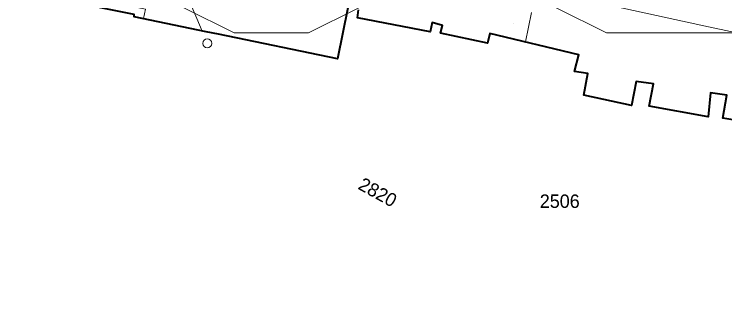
# Model space of a CAD drawing. Header units: metres. Extents: x 0 to 105485, y 0 to 425721.
# Drawn here: x 104867.75 to 104915.51, y 425313.65 to 425333.75 of the extents above; entities that cross this region are included whole.
import ezdxf
from ezdxf.enums import TextEntityAlignment as Align

# ---------------------------------------------------------------- set-up
doc = ezdxf.new("R2010")
doc.units = ezdxf.units.M
doc.header["$MEASUREMENT"] = 0
for name, pattern in [('KG-PERCEEL-SO', [19, 5.5, -4, 5.5, -4]), ('KL-GAS_LD-SO', [13, 4, -2, 4, -3]), ('RI-GWA-SO', [18.45, 6, -1.8, 1.75, -1.8, 1.75, -1.8, 1.75, -1.8])]:
    doc.linetypes.add(name, pattern=pattern)
for name, color, linetype, lineweight in [('B-OI-KL-DATA_MANTELBUIS-G', 90, 'Continuous', 18), ('B-OI-KL-GAS_LD-G', 50, 'KL-GAS_LD-SO', 18), ('B-OI-RI-GWA_RIOOLLEIDING-G', 30, 'RI-GWA-SO', 18), ('B-OI-RI-GWA_RIOOLPUT-S', 30, 'Continuous', 18), ('B-XX-GR-GROENVOORZIENING-G', 80, 'Continuous', 18), ('B-XX-IE-MEUBILAIR-G', 7, 'Continuous', 18), ('B-XX-KG-GRENS_PERCEEL-T', 150, 'KG-PERCEEL-SO', 18), ('B-XX-OG-BEBOUWING-G', 7, 'Continuous', 35), ('B-XX-OG-GRENS-G', 7, 'Continuous', 18), ('B-XX-VH-OPENVERHARDING_BETONSTRAATSTEEN-G', 90, 'Continuous', 18)]:
    doc.layers.add(name, color=color, linetype=linetype, lineweight=lineweight)

msp = doc.modelspace()

# ---------------------------------------------------------------- linework, layer by layer
at = {"layer": 'B-OI-KL-DATA_MANTELBUIS-G', "ltscale": 0.5, "flags": 128}
msp.add_lwpolyline([(104876.42, 425333.46), (104876.55, 425334.09), (104848.45, 425339.75)], dxfattribs=at)
at = {"layer": 'B-OI-KL-GAS_LD-G', "ltscale": 0.5, "flags": 128}
msp.add_lwpolyline([(104902.07, 425331.9), (104907.61, 425359.04)], dxfattribs=at)
at = {"layer": 'B-OI-RI-GWA_RIOOLLEIDING-G', "ltscale": 0.5, "flags": 128}
msp.add_lwpolyline([(104880.31, 425332.72), (104871.59, 425353.48)], dxfattribs=at)
at = {"layer": 'B-OI-RI-GWA_RIOOLPUT-S'}
msp.add_circle((104880.7, 425331.8), 0.3, dxfattribs=at)
at = {"layer": 'B-XX-GR-GROENVOORZIENING-G', "ltscale": 0.5}
msp.add_lwpolyline([(104916.321, 425349.865), (104915.843, 425350.565), (104915.109, 425351.861), (104914.519, 425353.229), (104913.805, 425355.534), (104913.641, 425355.663), (104906.395, 425358.569), (104906.457, 425358.34), (104904.081, 425346.836), (104901.821, 425335.663), (104914.358, 425332.912), (104931.887, 425329.186)], close=True, dxfattribs=at)
at = {"layer": 'B-XX-IE-MEUBILAIR-G', "color": 0, "true_color": 0x604a38}
msp.add_polyline3d([(104901.229, 425333.139, 0), (104901.229, 425333.139, 1.5)], dxfattribs=at)
at = {"layer": 'B-XX-OG-BEBOUWING-G', "ltscale": 0.5}
for points in [[(104890.133, 425334.177), (104889.442, 425330.76), (104881.465, 425332.411), (104880.627, 425332.584), (104875.804, 425333.582), (104875.806, 425333.731), (104848.052, 425339.321)], [(104919.289, 425326.102), (104915.306, 425326.769), (104915.59, 425328.314), (104914.49, 425328.474), (104914.325, 425326.868), (104910.372, 425327.594), (104910.655, 425329.08), (104909.496, 425329.241), (104909.181, 425327.636), (104905.973, 425328.325), (104906.256, 425329.781), (104905.364, 425329.909), (104905.644, 425331.038), (104899.673, 425332.47), (104899.518, 425331.816), (104896.368, 425332.475), (104896.493, 425333.009), (104895.81, 425333.195), (104895.655, 425332.571), (104890.781, 425333.515), (104890.846, 425334.051)]]:
    msp.add_lwpolyline(points, dxfattribs=at)
at = {"layer": 'B-XX-OG-GRENS-G'}
msp.add_polyline3d([(104917.5, 425282.5, 2.488), (104912.5, 425282.5, 2.447), (104907.5, 425282.5, 2.441), (104897.5, 425287.5, 2.586), (104892.5, 425287.5, 2.537), (104887.5, 425287.5, 2.533), (104882.5, 425287.5, 2.508), (104872.5, 425292.5, 2.564), (104867.5, 425292.5, 2.553), (104862.5, 425292.5, 2.544), (104852.5, 425302.5, 3.471), (104847.5, 425307.5, 3.336), (104842.5, 425317.5, 3.152), (104852.5, 425327.5, 2.943), (104862.5, 425337.5, 2.953), (104867.5, 425337.5, 3.017), (104872.5, 425337.5, 3.055), (104882.5, 425332.5, 3.242), (104887.5, 425332.5, 3.317), (104897.5, 425337.5, 3.098), (104907.5, 425332.5, 3.139), (104912.5, 425332.5, 3.124), (104917.5, 425332.5, 3.147)], dxfattribs=at)
at = {"layer": 'B-XX-VH-OPENVERHARDING_BETONSTRAATSTEEN-G', "ltscale": 0.5}
for points in [[(104931.887, 425329.186), (104914.358, 425332.912), (104901.821, 425335.663), (104904.081, 425346.836), (104906.457, 425358.34), (104906.395, 425358.569), (104900.851, 425360.071), (104898.165, 425347.761), (104895.968, 425336.915), (104890.709, 425337.983), (104889.576, 425338.147), (104888.433, 425338.151), (104887.299, 425337.997), (104886.199, 425337.685), (104885.152, 425337.224), (104884.263, 425336.68), (104883.43, 425336.362), (104882.274, 425336.069), (104881.089, 425335.934), (104879.897, 425335.959), (104878.719, 425336.142), (104865.942, 425338.747)], [(104848.052, 425339.321), (104875.806, 425333.731), (104875.804, 425333.582), (104880.627, 425332.584), (104881.465, 425332.411), (104889.442, 425330.76), (104890.133, 425334.177)], [(104890.846, 425334.051), (104890.781, 425333.515), (104895.655, 425332.571), (104895.81, 425333.195), (104896.493, 425333.009), (104896.368, 425332.475), (104899.518, 425331.816), (104899.673, 425332.47), (104905.644, 425331.038), (104905.364, 425329.909), (104906.256, 425329.781), (104905.973, 425328.325), (104909.181, 425327.636), (104909.496, 425329.241), (104910.655, 425329.08), (104910.372, 425327.594), (104914.325, 425326.868), (104914.49, 425328.474), (104915.59, 425328.314), (104915.306, 425326.769), (104919.289, 425326.102)]]:
    msp.add_lwpolyline(points, dxfattribs=at)

# ---------------------------------------------------------------- texts
at = {"layer": 'B-XX-KG-GRENS_PERCEEL-T'}
msp.add_text('2820', height=0.9, rotation=331.1, dxfattribs=at).set_placement((104892.148, 425321.808), align=Align.MIDDLE_CENTER)
msp.add_text('2506', height=0.9, dxfattribs=at).set_placement((104904.363, 425321.207), align=Align.MIDDLE_CENTER)

doc.saveas('drawing.dxf')
